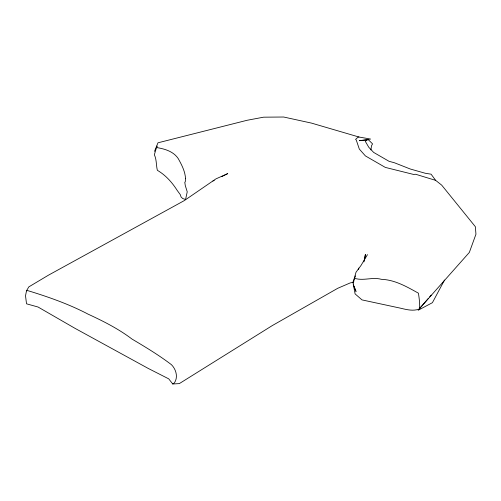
<?xml version="1.0" encoding="UTF-8"?>
<svg xmlns="http://www.w3.org/2000/svg" width="501" height="501" viewBox="0 0 501 501"><rect width="100%" height="100%" fill="white"/><g stroke="black" fill="none" stroke-linecap="round" stroke-linejoin="round"><path stroke-width="0.75" d="M367.477 254.633L361.021 265.442L356.036 272.212L354.301 278.193L353.249 284.418L356.036 291.494L353.33 285.031M370.915 149.949L371.535 145.666L372.575 143.9L368.504 139.86L359.43 140.681L370.602 139.059L358.985 137.024L311.484 123.102L283.672 117.021L263.607 117.178L247.112 120.278L157.978 142.804L154.515 151.383M364.346 260.871L365.404 254.464L363.889 261.917M221.661 176.659L227.742 173.609L215.9 178.901L184.255 200.619L48.39 275.212L28.807 286.898L26.528 290.787L25.513 295.784L26.528 303.813L38.038 307.013L75.018 328.343L148.139 368.385L168.731 378.856L172.745 383.979L179.32 383.609L272.268 325.594L337.743 288.288L350.212 282.915L352.773 282.414M352.572 282.99L355.553 275.876M358.24 269.475L358.841 268.054M444.531 280.04L432.413 302.679L418.135 310.263M353.499 285.182L355.09 293.887L361.998 299.899L397.111 307.451C404.326 308.854 411.69 311.703 419.018 309.148L428.155 298.634M429.676 296.88L431.198 295.127M419.018 309.148L469.349 252.41L475.95 234.224L475.355 226.709L441.707 185.151L435.657 180.366L431.085 174.185L425.268 173.258L410.294 169.012L394.444 162.769L389.058 161.316L373.658 152.423L368.761 147.244L365.373 141.464L366.801 139.867M420.045 307.996L419.556 308.466C420.082 303.863 418.917 296.373 418.423 293.185C406.9 286.804 394.963 279.783 381.374 279.32C372.45 276.765 363.081 281.268 354.301 278.193M172.745 383.979L174.373 382.902C178.343 377.203 176.064 369.318 171.467 364.709C158.992 355.19 145.503 347.08 132.02 339.077C118.405 328.75 103.037 321.028 87.569 313.908L87.08 313.613C68.186 303.869 48.102 296.817 27.812 290.636L26.528 290.787M212.881 181.061L214.228 180.385M358.966 137.024L358.146 137.105L355.578 139.378L356.305 140.13L359.311 149.06L365.392 155.905L385.325 167.409L413.475 174.417L415.667 174.267L435.657 180.366M185.533 178.506L185.264 181.857L184.781 182.245L185.289 185.564L187.23 191.839L185.558 199.504L182.683 198.515L181.08 196.999L180.31 194.67L177.154 190.355C172.094 182.37 165.631 175.15 157.364 170.315C156.08 165.255 156.725 159.681 154.352 154.746L156.938 146.004L157.151 147.638C165.036 148.979 173.446 151.496 178.162 158.479C181.656 164.723 185.076 171.185 185.533 178.506"/></g></svg>
